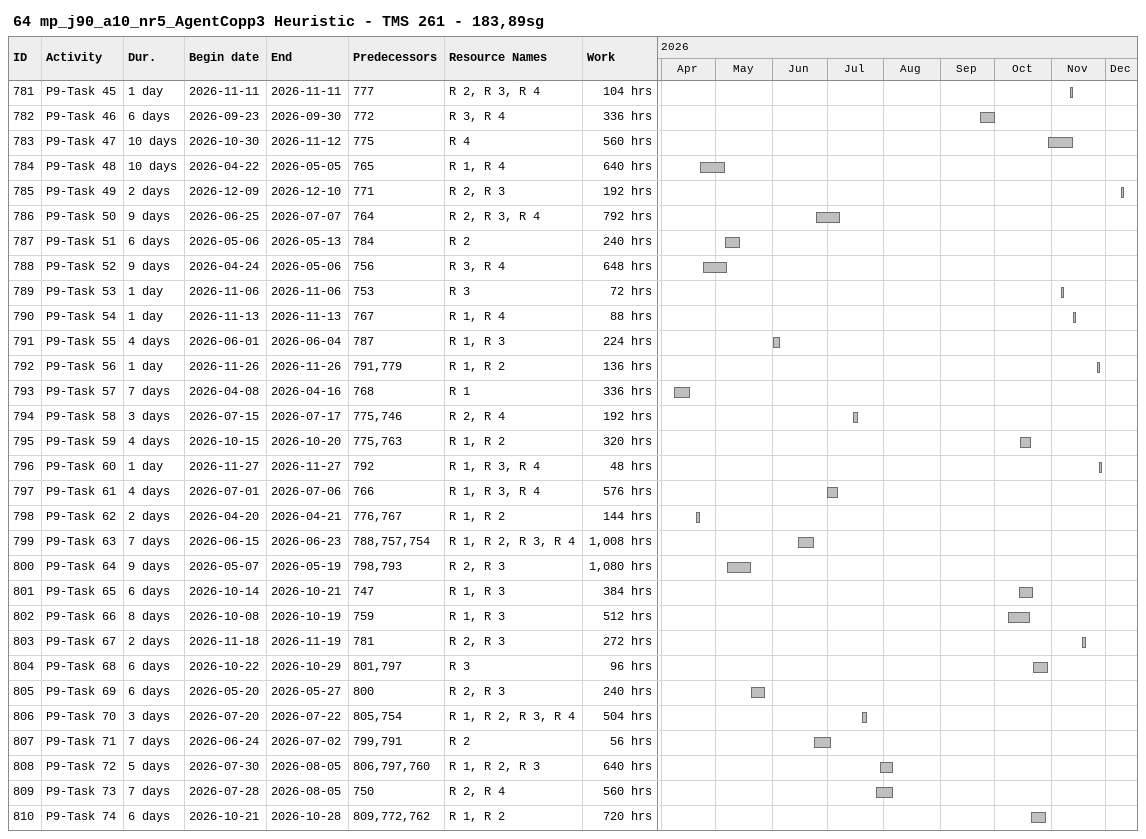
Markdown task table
64 mp_j90_a10_nr5_AgentCopp3 Heuristic - TMS 261 - 183,89sg

| ID | Task | Duration | Start | Finish | Predecessors | Resources | Work (h) |
|---|---|---|---|---|---|---|---|
| 781 | P9-Task 45 | 1d | 2026-11-11 | 2026-11-11 | 777 | R 2, R 3, R 4 | 104 |
| 782 | P9-Task 46 | 6d | 2026-09-23 | 2026-09-30 | 772 | R 3, R 4 | 336 |
| 783 | P9-Task 47 | 10d | 2026-10-30 | 2026-11-12 | 775 | R 4 | 560 |
| 784 | P9-Task 48 | 10d | 2026-04-22 | 2026-05-05 | 765 | R 1, R 4 | 640 |
| 785 | P9-Task 49 | 2d | 2026-12-09 | 2026-12-10 | 771 | R 2, R 3 | 192 |
| 786 | P9-Task 50 | 9d | 2026-06-25 | 2026-07-07 | 764 | R 2, R 3, R 4 | 792 |
| 787 | P9-Task 51 | 6d | 2026-05-06 | 2026-05-13 | 784 | R 2 | 240 |
| 788 | P9-Task 52 | 9d | 2026-04-24 | 2026-05-06 | 756 | R 3, R 4 | 648 |
| 789 | P9-Task 53 | 1d | 2026-11-06 | 2026-11-06 | 753 | R 3 | 72 |
| 790 | P9-Task 54 | 1d | 2026-11-13 | 2026-11-13 | 767 | R 1, R 4 | 88 |
| 791 | P9-Task 55 | 4d | 2026-06-01 | 2026-06-04 | 787 | R 1, R 3 | 224 |
| 792 | P9-Task 56 | 1d | 2026-11-26 | 2026-11-26 | 791, 779 | R 1, R 2 | 136 |
| 793 | P9-Task 57 | 7d | 2026-04-08 | 2026-04-16 | 768 | R 1 | 336 |
| 794 | P9-Task 58 | 3d | 2026-07-15 | 2026-07-17 | 775, 746 | R 2, R 4 | 192 |
| 795 | P9-Task 59 | 4d | 2026-10-15 | 2026-10-20 | 775, 763 | R 1, R 2 | 320 |
| 796 | P9-Task 60 | 1d | 2026-11-27 | 2026-11-27 | 792 | R 1, R 3, R 4 | 48 |
| 797 | P9-Task 61 | 4d | 2026-07-01 | 2026-07-06 | 766 | R 1, R 3, R 4 | 576 |
| 798 | P9-Task 62 | 2d | 2026-04-20 | 2026-04-21 | 776, 767 | R 1, R 2 | 144 |
| 799 | P9-Task 63 | 7d | 2026-06-15 | 2026-06-23 | 788, 757, 754 | R 1, R 2, R 3, R 4 | 1008 |
| 800 | P9-Task 64 | 9d | 2026-05-07 | 2026-05-19 | 798, 793 | R 2, R 3 | 1080 |
| 801 | P9-Task 65 | 6d | 2026-10-14 | 2026-10-21 | 747 | R 1, R 3 | 384 |
| 802 | P9-Task 66 | 8d | 2026-10-08 | 2026-10-19 | 759 | R 1, R 3 | 512 |
| 803 | P9-Task 67 | 2d | 2026-11-18 | 2026-11-19 | 781 | R 2, R 3 | 272 |
| 804 | P9-Task 68 | 6d | 2026-10-22 | 2026-10-29 | 801, 797 | R 3 | 96 |
| 805 | P9-Task 69 | 6d | 2026-05-20 | 2026-05-27 | 800 | R 2, R 3 | 240 |
| 806 | P9-Task 70 | 3d | 2026-07-20 | 2026-07-22 | 805, 754 | R 1, R 2, R 3, R 4 | 504 |
| 807 | P9-Task 71 | 7d | 2026-06-24 | 2026-07-02 | 799, 791 | R 2 | 56 |
| 808 | P9-Task 72 | 5d | 2026-07-30 | 2026-08-05 | 806, 797, 760 | R 1, R 2, R 3 | 640 |
| 809 | P9-Task 73 | 7d | 2026-07-28 | 2026-08-05 | 750 | R 2, R 4 | 560 |
| 810 | P9-Task 74 | 6d | 2026-10-21 | 2026-10-28 | 809, 772, 762 | R 1, R 2 | 720 |
